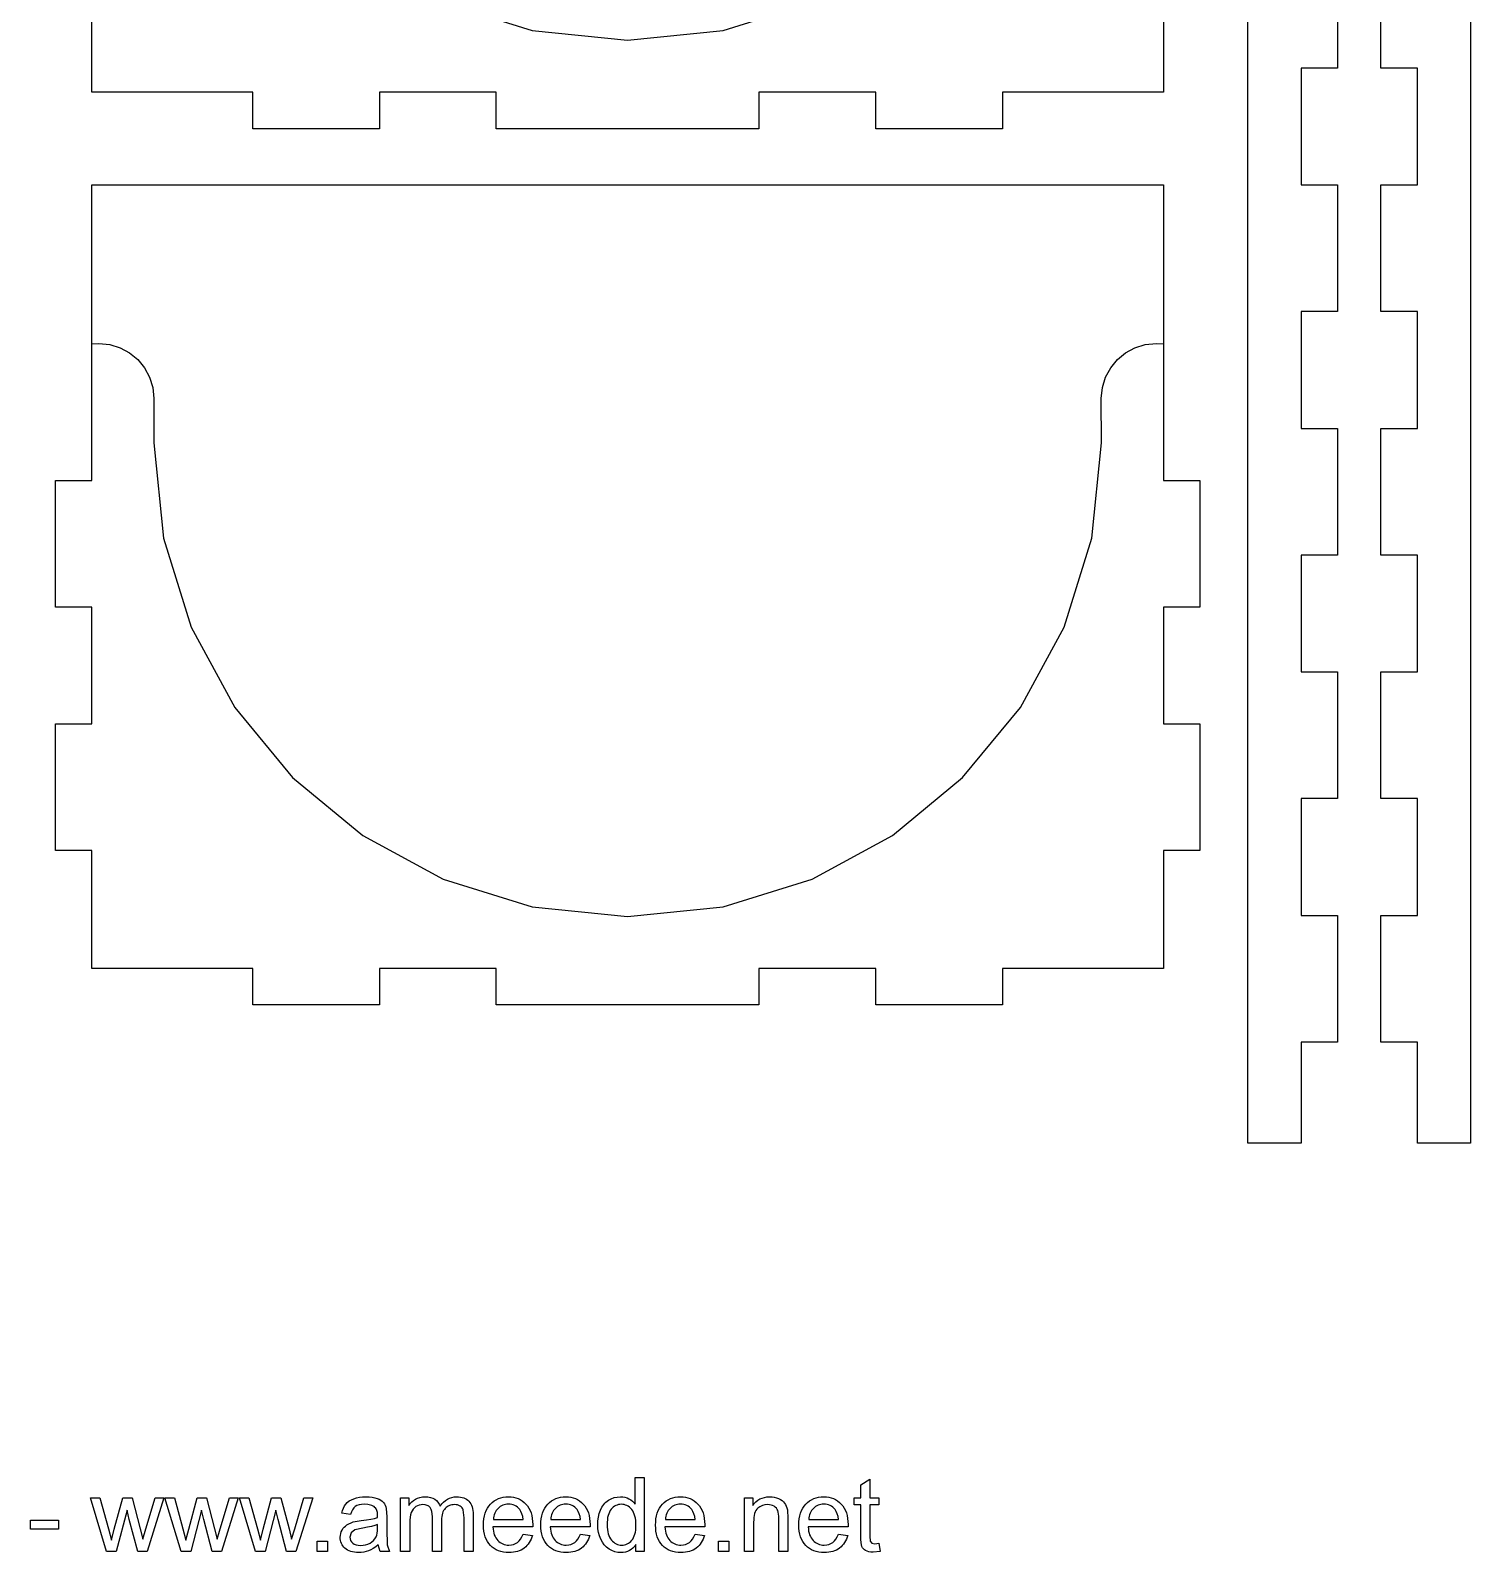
# Model space of a CAD drawing. Extents: x -338 to 50, y -399 to 300.
# Drawn here: x -68.7 to 49.6, y -398.5 to -273.5 of the extents above; entities that cross this region are included whole.
import ezdxf

# ---------------------------------------------------------------- set-up
doc = ezdxf.new("R2010")
doc.units = 0
doc.layers.add('LAYER_1', color=7, linetype='CONTINUOUS')

msp = doc.modelspace()

# ---------------------------------------------------------------- linework, layer by layer
at = {"layer": 'LAYER_1', "color": 250}
for points in [[(38.6873, -266.177), (38.6873, -276.577), (35.6873, -276.577), (35.6873, -286.177), (38.6873, -286.177), (38.6873, -296.577), (35.6873, -296.577), (35.6873, -306.177), (38.6873, -306.177), (38.6873, -316.577), (35.6873, -316.577), (35.6873, -326.177), (38.6873, -326.177), (38.6873, -336.577), (35.6873, -336.577), (35.6873, -346.177), (38.6873, -346.177), (38.6873, -356.577), (35.6873, -356.577), (35.6873, -364.877), (31.3249, -364.877), (31.3249, -38.077)], [(49.6095, -38.077), (49.6095, -364.877), (49.6095, -364.877), (45.2471, -364.877), (45.2471, -356.577), (42.2471, -356.577), (42.2471, -346.177), (45.2471, -346.177), (45.2471, -336.577), (42.2471, -336.577), (42.2471, -326.177), (45.2471, -326.177), (45.2471, -316.577), (42.2471, -316.577), (42.2471, -306.177), (45.2471, -306.177), (45.2471, -296.577), (42.2471, -296.577), (42.2471, -286.177), (45.2471, -286.177), (45.2471, -276.577), (42.2471, -276.577), (42.2471, -266.177)], [(24.3785, -268.8781), (24.3785, -278.5637), (11.1615, -278.5637), (11.1615, -281.5637), (0.7615, -281.5637), (0.7615, -278.5637), (-8.8385, -278.5637), (-8.8385, -281.5637), (-19.6207, -281.5637), (-30.4029, -281.5637), (-30.4029, -278.5637), (-40.0029, -278.5637), (-40.0029, -281.5637), (-50.4029, -281.5637), (-50.4029, -278.5637), (-63.6198, -278.5637), (-63.6198, -278.5637), (-63.6198, -268.8781)], [(-34.7654, -271.2286), (-27.462, -273.4957), (-19.6207, -274.2862), (-11.7794, -273.4957), (-4.476, -271.2286)], [(-63.6182, -299.2312), (-63.6182, -286.1814), (24.3801, -286.1814), (24.3801, -299.2312)]]:
    msp.add_lwpolyline(points, dxfattribs=at)
at = {"layer": 'LAYER_1', "color": 20}
msp.add_lwpolyline([(-63.6182, -350.5325), (-63.6182, -340.8469), (-66.6182, -340.8469), (-66.6182, -330.4469), (-63.6182, -330.4469), (-63.6182, -320.8469), (-66.6182, -320.8469), (-66.6182, -310.4469), (-63.6182, -310.4469), (-63.6182, -299.2312), (-63.049, -299.1958), (-62.1365, -299.2878), (-61.2865, -299.5516), (-60.5174, -299.9691), (-59.8472, -300.5221), (-59.2943, -301.1922), (-58.8768, -301.9614), (-58.613, -302.8113), (-58.521, -303.7239), (-58.5269, -307.3478), (-57.7364, -315.1889), (-55.4693, -322.4921), (-51.8821, -329.1011), (-47.1311, -334.8593), (-41.3728, -339.6102), (-34.7638, -343.1974), (-27.4604, -345.4645), (-19.6191, -346.255), (-11.7778, -345.4645), (-4.4744, -343.1974), (2.1347, -339.6102), (7.8929, -334.8593), (12.6439, -329.1011), (16.2312, -322.4921), (18.4983, -315.1889), (19.2888, -307.3478), (19.2829, -303.7239), (19.3749, -302.8113), (19.6387, -301.9614), (20.0562, -301.1922), (20.6091, -300.5221), (21.2793, -299.9691), (22.0484, -299.5516), (22.8984, -299.2878), (23.8109, -299.1958), (24.3801, -299.2312), (24.3801, -310.4469), (27.3801, -310.4469), (27.3801, -320.8469), (24.3801, -320.8469), (24.3801, -330.4469), (27.3801, -330.4469), (27.3801, -340.8469), (24.3801, -340.8469), (24.3801, -350.5325), (11.1631, -350.5325), (11.1631, -353.5325), (0.7631, -353.5325), (0.7631, -350.5325), (-8.8369, -350.5325), (-8.8369, -353.5325), (-19.6191, -353.5325), (-30.4013, -353.5325), (-30.4013, -350.5325), (-40.0013, -350.5325), (-40.0013, -353.5325), (-50.4013, -353.5325), (-50.4013, -350.5325), (-63.6182, -350.5325)], close=True, dxfattribs=at)
at = {"layer": 'LAYER_1', "color": 250}
for points in [[(-18.9508, -398.4155), (-18.9508, -397.8581), (-19.0612, -398.0104), (-19.1839, -398.1425), (-19.3189, -398.2543), (-19.4662, -398.3458), (-19.6258, -398.417), (-19.7977, -398.4679), (-19.9819, -398.4984), (-20.1784, -398.5086), (-20.4356, -398.4906), (-20.682, -398.4365), (-20.9176, -398.3461), (-21.1422, -398.2194), (-21.3499, -398.0609), (-21.5329, -397.8736), (-21.6913, -397.6578), (-21.8252, -397.4136), (-21.9308, -397.1448), (-22.0062, -396.8568), (-22.0514, -396.5494), (-22.0665, -396.2226), (-22.0528, -395.9022), (-22.0116, -395.597), (-21.9433, -395.3068), (-21.8478, -395.0316), (-21.7242, -394.7803), (-21.5735, -394.56), (-21.4879, -394.4615), (-21.3955, -394.3708), (-21.2963, -394.2881), (-21.1902, -394.2132), (-20.9654, -394.0883), (-20.7272, -393.9992), (-20.476, -393.9459), (-20.2123, -393.9281), (-20.0189, -393.9387), (-19.8366, -393.9703), (-19.6654, -394.0228), (-19.5053, -394.0961), (-19.3579, -394.1863), (-19.2249, -394.2894), (-19.1061, -394.4052), (-19.0016, -394.5335), (-19.0016, -392.3533), (-18.2565, -392.3533), (-18.2565, -398.4155), (-18.9508, -398.4155)], [(1.0179, -397.7509), (1.1195, -398.4084), (0.5593, -398.4748), (0.3685, -398.4668), (0.2004, -398.4429), (0.0547, -398.4027), (-0.0686, -398.3464), (-0.1715, -398.277), (-0.2581, -398.1979), (-0.3282, -398.1086), (-0.3819, -398.0091), (-0.4216, -397.8755), (-0.4498, -397.6842), (-0.4666, -397.4352), (-0.4722, -397.1286), (-0.4722, -394.597), (-1.0225, -394.597), (-1.0225, -394.0213), (-0.4722, -394.0213), (-0.4722, -392.9347), (0.2729, -392.4874), (0.2729, -394.0213), (1.0179, -394.0213), (1.0179, -394.597), (0.2729, -394.597), (0.2729, -397.1709), (0.3124, -397.5815), (0.4394, -397.7269), (0.6934, -397.7805), (1.0179, -397.7509)], [(-62.4048, -398.4155), (-63.7326, -394.0213), (-62.9537, -394.0213), (-62.2524, -396.5571), (-62.004, -397.5011), (-61.7768, -396.5952), (-61.0811, -394.0213), (-60.3177, -394.0213), (-59.6559, -396.5726), (-59.44, -397.4094), (-59.1874, -396.5613), (-58.4282, -394.0213), (-57.7043, -394.0213), (-59.083, -398.4155), (-59.8535, -398.4155), (-60.5506, -395.7866), (-60.727, -395.0345), (-61.616, -398.4155), (-62.4048, -398.4155)], [(-56.2904, -398.4155), (-57.6182, -394.0213), (-56.8393, -394.0213), (-56.138, -396.5571), (-55.8896, -397.5011), (-55.6624, -396.5952), (-54.9667, -394.0213), (-54.2033, -394.0213), (-53.5415, -396.5726), (-53.3256, -397.4094), (-53.073, -396.5613), (-52.3138, -394.0213), (-51.5899, -394.0213), (-52.9686, -398.4155), (-53.7391, -398.4155), (-54.4362, -395.7866), (-54.6126, -395.0345), (-55.5016, -398.4155), (-56.2904, -398.4155)], [(-50.176, -398.4155), (-51.5038, -394.0213), (-50.7249, -394.0213), (-50.0236, -396.5571), (-49.7752, -397.5011), (-49.548, -396.5952), (-48.8523, -394.0213), (-48.0889, -394.0213), (-47.4271, -396.5726), (-47.2112, -397.4094), (-46.9586, -396.5613), (-46.1994, -394.0213), (-45.4755, -394.0213), (-46.8542, -398.4155), (-47.6247, -398.4155), (-48.3218, -395.7866), (-48.4982, -395.0345), (-49.3872, -398.4155), (-50.176, -398.4155)], [(-40.0964, -397.8652), (-40.302, -398.0287), (-40.5037, -398.1661), (-40.7015, -398.2775), (-40.8951, -398.3633), (-41.0901, -398.4271), (-41.2921, -398.4725), (-41.5013, -398.4996), (-41.7178, -398.5086), (-41.8935, -398.5031), (-42.0588, -398.4866), (-42.2137, -398.4591), (-42.3581, -398.4206), (-42.492, -398.371), (-42.6155, -398.3104), (-42.7285, -398.2387), (-42.8311, -398.1559), (-42.9224, -398.0649), (-43.0015, -397.9678), (-43.0685, -397.8644), (-43.1232, -397.7549), (-43.1658, -397.6393), (-43.1963, -397.5175), (-43.2145, -397.3896), (-43.2206, -397.2556), (-43.2114, -397.0982), (-43.1837, -396.9476), (-43.1378, -396.8039), (-43.0738, -396.6671), (-42.9942, -396.5406), (-42.9035, -396.4276), (-42.8016, -396.3278), (-42.6886, -396.241), (-42.1524, -395.9968), (-41.4892, -395.8854), (-41.0677, -395.8296), (-40.7055, -395.7682), (-40.4027, -395.7016), (-40.1599, -395.63), (-40.1557, -395.4366), (-40.1689, -395.2268), (-40.2086, -395.0504), (-40.2383, -394.9746), (-40.2747, -394.9072), (-40.3177, -394.8481), (-40.3673, -394.7974), (-40.4431, -394.7384), (-40.5276, -394.6873), (-40.6208, -394.6441), (-40.7228, -394.6088), (-40.9525, -394.5618), (-41.2168, -394.5462), (-41.4631, -394.5578), (-41.6749, -394.5926), (-41.852, -394.6504), (-41.9943, -394.7311), (-42.1119, -394.8409), (-42.2127, -394.9863), (-42.2972, -395.1674), (-42.3655, -395.3844), (-43.0936, -395.2828), (-43.0359, -395.0601), (-42.9622, -394.8597), (-42.8723, -394.6818), (-42.7662, -394.5265), (-42.6392, -394.391), (-42.4868, -394.2721), (-42.309, -394.1697), (-42.1058, -394.0834), (-41.8821, -394.0157), (-41.6407, -393.9671), (-41.3821, -393.9379), (-41.1067, -393.9281), (-40.8382, -393.9363), (-40.5958, -393.9611), (-40.3795, -394.0026), (-40.1895, -394.0608), (-40.0253, -394.1315), (-39.884, -394.2104), (-39.766, -394.2977), (-39.6716, -394.3938), (-39.5952, -394.501), (-39.5309, -394.6214), (-39.4788, -394.755), (-39.4388, -394.9018), (-39.4021, -395.5862), (-39.4021, -396.574), (-39.3556, -397.8849), (-39.1735, -398.4155), (-39.9525, -398.4155), (-40.0964, -397.8652)], [(-38.2577, -398.4155), (-38.2577, -394.0213), (-37.5888, -394.0213), (-37.5888, -394.6422), (-37.4775, -394.489), (-37.3488, -394.3515), (-37.2029, -394.2298), (-37.0399, -394.1243), (-36.8626, -394.0383), (-36.6736, -393.977), (-36.4726, -393.9403), (-36.2596, -393.9281), (-36.027, -393.9408), (-35.8163, -393.9788), (-35.6275, -394.0418), (-35.4609, -394.1299), (-35.3167, -394.2414), (-35.1954, -394.3727), (-35.0971, -394.524), (-35.022, -394.6958), (-34.8859, -394.5158), (-34.7402, -394.3598), (-34.5847, -394.2278), (-34.4195, -394.1199), (-34.2445, -394.036), (-34.0596, -393.976), (-33.8649, -393.9401), (-33.6603, -393.9281), (-33.5009, -393.9337), (-33.351, -393.9506), (-33.2106, -393.9788), (-33.0796, -394.0183), (-32.9582, -394.069), (-32.8463, -394.1311), (-32.744, -394.2046), (-32.6513, -394.2894), (-32.5684, -394.386), (-32.4966, -394.4947), (-32.4357, -394.6156), (-32.3859, -394.7487), (-32.3471, -394.894), (-32.3193, -395.0514), (-32.3027, -395.221), (-32.2971, -395.4028), (-32.2971, -398.4155), (-33.0422, -398.4155), (-33.0422, -395.6497), (-33.1156, -395.0077), (-33.159, -394.9142), (-33.2174, -394.8306), (-33.2908, -394.7564), (-33.3795, -394.6916), (-33.479, -394.6389), (-33.5867, -394.6014), (-33.7027, -394.579), (-33.8268, -394.5716), (-33.9407, -394.5764), (-34.0496, -394.5909), (-34.1535, -394.615), (-34.2524, -394.6487), (-34.3464, -394.692), (-34.4354, -394.7448), (-34.5195, -394.8072), (-34.5987, -394.8792), (-34.6706, -394.9622), (-34.7329, -395.0568), (-34.7855, -395.1628), (-34.8285, -395.2804), (-34.862, -395.4094), (-34.8858, -395.55), (-34.9001, -395.702), (-34.9049, -395.8656), (-34.9049, -398.4155), (-35.65, -398.4155), (-35.65, -395.5636), (-35.6614, -395.3313), (-35.6955, -395.1299), (-35.7523, -394.9594), (-35.832, -394.82), (-35.8811, -394.7619), (-35.9375, -394.7115), (-36.0012, -394.6689), (-36.072, -394.6339), (-36.2354, -394.5872), (-36.4275, -394.5716), (-36.5812, -394.5819), (-36.7291, -394.6129), (-36.8711, -394.6645), (-37.0074, -394.7367), (-37.1315, -394.8288), (-37.2373, -394.9401), (-37.3248, -395.0707), (-37.3941, -395.2207), (-37.4459, -395.3972), (-37.483, -395.609), (-37.5052, -395.8559), (-37.5126, -396.138), (-37.5126, -398.4155), (-38.2577, -398.4155)], [(-28.2077, -396.9931), (-27.4372, -397.0947), (-27.4871, -397.2578), (-27.5467, -397.4116), (-27.6161, -397.5561), (-27.6953, -397.6913), (-27.7841, -397.817), (-27.8827, -397.9333), (-27.991, -398.0402), (-28.1089, -398.1375), (-28.2359, -398.2244), (-28.3714, -398.2997), (-28.5154, -398.3635), (-28.6679, -398.4157), (-28.8289, -398.4563), (-28.9985, -398.4854), (-29.1767, -398.5028), (-29.3634, -398.5086), (-29.5974, -398.4993), (-29.819, -398.4716), (-30.0281, -398.4253), (-30.2249, -398.3605), (-30.4091, -398.2771), (-30.581, -398.1753), (-30.7404, -398.0549), (-30.8874, -397.916), (-31.0194, -397.7608), (-31.1337, -397.5906), (-31.2305, -397.4054), (-31.3097, -397.2051), (-31.3712, -396.99), (-31.4152, -396.7599), (-31.4416, -396.5149), (-31.4504, -396.2551), (-31.4415, -395.9866), (-31.4149, -395.7334), (-31.3706, -395.4956), (-31.3084, -395.2733), (-31.2285, -395.0665), (-31.1307, -394.8752), (-31.0152, -394.6994), (-30.8818, -394.5392), (-30.7342, -394.3958), (-30.5759, -394.2716), (-30.4071, -394.1666), (-30.2277, -394.0807), (-30.0377, -394.0139), (-29.8372, -393.9662), (-29.626, -393.9376), (-29.4043, -393.9281), (-29.1897, -393.9374), (-28.9852, -393.9654), (-28.7907, -394.0121), (-28.6063, -394.0775), (-28.4319, -394.1616), (-28.2676, -394.2645), (-28.1134, -394.3861), (-27.9692, -394.5265), (-27.8387, -394.6838), (-27.7255, -394.8564), (-27.6298, -395.0442), (-27.5513, -395.2472), (-27.4903, -395.4654), (-27.4467, -395.6988), (-27.4205, -395.9474), (-27.4118, -396.2113), (-27.416, -396.4089), (-30.6884, -396.4089), (-30.6728, -396.5841), (-30.6471, -396.7489), (-30.6113, -396.9031), (-30.5653, -397.0467), (-30.5091, -397.1798), (-30.4427, -397.3023), (-30.3661, -397.4141), (-30.2792, -397.5152), (-30.1848, -397.605), (-30.0845, -397.6829), (-29.9785, -397.7489), (-29.8668, -397.8029), (-29.7494, -397.8449), (-29.6264, -397.8749), (-29.4977, -397.893), (-29.3634, -397.899), (-29.1665, -397.8855), (-28.9847, -397.8451), (-28.8179, -397.7776), (-28.6663, -397.6831), (-28.529, -397.559), (-28.4069, -397.4027), (-28.2998, -397.214), (-28.2077, -396.9931)], [(-30.6461, -395.7993), (-28.1992, -395.7993), (-28.2352, -395.5395), (-28.2941, -395.3144), (-28.3758, -395.124), (-28.48, -394.9681), (-28.5718, -394.8674), (-28.6702, -394.78), (-28.7754, -394.7061), (-28.8871, -394.6456), (-29.0055, -394.5984), (-29.1305, -394.5648), (-29.262, -394.5445), (-29.4001, -394.5378), (-29.5256, -394.5432), (-29.6459, -394.5592), (-29.7611, -394.586), (-29.8712, -394.6235), (-29.9762, -394.6717), (-30.0762, -394.7307), (-30.1711, -394.8003), (-30.2609, -394.8807), (-30.3428, -394.9701), (-30.4151, -395.0667), (-30.4778, -395.1706), (-30.5308, -395.2818), (-30.5741, -395.4003), (-30.6077, -395.526), (-30.6317, -395.659), (-30.6461, -395.7993)], [(-23.4988, -396.9931), (-22.7283, -397.0947), (-22.7782, -397.2578), (-22.8378, -397.4116), (-22.9072, -397.5561), (-22.9864, -397.6913), (-23.0752, -397.817), (-23.1738, -397.9333), (-23.2821, -398.0402), (-23.4, -398.1375), (-23.527, -398.2244), (-23.6625, -398.2997), (-23.8065, -398.3635), (-23.959, -398.4157), (-24.12, -398.4563), (-24.2896, -398.4854), (-24.4678, -398.5028), (-24.6545, -398.5086), (-24.8885, -398.4993), (-25.1101, -398.4716), (-25.3192, -398.4253), (-25.516, -398.3605), (-25.7002, -398.2771), (-25.8721, -398.1753), (-26.0315, -398.0549), (-26.1785, -397.916), (-26.3105, -397.7608), (-26.4248, -397.5906), (-26.5216, -397.4054), (-26.6008, -397.2051), (-26.6623, -396.99), (-26.7063, -396.7599), (-26.7327, -396.5149), (-26.7415, -396.2551), (-26.7326, -395.9866), (-26.706, -395.7334), (-26.6617, -395.4956), (-26.5995, -395.2733), (-26.5196, -395.0665), (-26.4218, -394.8752), (-26.3063, -394.6994), (-26.1729, -394.5392), (-26.0253, -394.3958), (-25.867, -394.2716), (-25.6982, -394.1666), (-25.5188, -394.0807), (-25.3288, -394.0139), (-25.1283, -393.9662), (-24.9171, -393.9376), (-24.6954, -393.9281), (-24.4808, -393.9374), (-24.2763, -393.9654), (-24.0818, -394.0121), (-23.8974, -394.0775), (-23.723, -394.1616), (-23.5587, -394.2645), (-23.4045, -394.3861), (-23.2603, -394.5265), (-23.1298, -394.6838), (-23.0166, -394.8564), (-22.9209, -395.0442), (-22.8424, -395.2472), (-22.7814, -395.4654), (-22.7378, -395.6988), (-22.7116, -395.9474), (-22.7029, -396.2113), (-22.7071, -396.4089), (-25.9795, -396.4089), (-25.9639, -396.5841), (-25.9382, -396.7489), (-25.9024, -396.9031), (-25.8564, -397.0467), (-25.8002, -397.1798), (-25.7338, -397.3023), (-25.6572, -397.4141), (-25.5703, -397.5152), (-25.4759, -397.605), (-25.3756, -397.6829), (-25.2696, -397.7489), (-25.1579, -397.8029), (-25.0405, -397.8449), (-24.9175, -397.8749), (-24.7888, -397.893), (-24.6545, -397.899), (-24.4576, -397.8855), (-24.2758, -397.8451), (-24.109, -397.7776), (-23.9574, -397.6831), (-23.8201, -397.559), (-23.698, -397.4027), (-23.5909, -397.214), (-23.4988, -396.9931)], [(-25.9372, -395.7993), (-23.4903, -395.7993), (-23.5263, -395.5395), (-23.5852, -395.3144), (-23.6669, -395.124), (-23.7711, -394.9681), (-23.8629, -394.8674), (-23.9613, -394.78), (-24.0665, -394.7061), (-24.1782, -394.6456), (-24.2966, -394.5984), (-24.4216, -394.5648), (-24.5531, -394.5445), (-24.6912, -394.5378), (-24.8167, -394.5432), (-24.937, -394.5592), (-25.0522, -394.586), (-25.1623, -394.6235), (-25.2673, -394.6717), (-25.3673, -394.7307), (-25.4622, -394.8003), (-25.552, -394.8807), (-25.6339, -394.9701), (-25.7062, -395.0667), (-25.7689, -395.1706), (-25.8219, -395.2818), (-25.8652, -395.4003), (-25.8988, -395.526), (-25.9228, -395.659), (-25.9372, -395.7993)], [(-21.3045, -396.224), (-21.2989, -396.428), (-21.2823, -396.6186), (-21.2544, -396.7958), (-21.2154, -396.9598), (-21.1653, -397.1104), (-21.1039, -397.2478), (-21.0313, -397.3719), (-20.9475, -397.4828), (-20.8565, -397.5805), (-20.7615, -397.6651), (-20.6624, -397.7366), (-20.5593, -397.7951), (-20.4521, -397.8406), (-20.3409, -397.873), (-20.2257, -397.8925), (-20.1065, -397.899), (-19.9866, -397.8928), (-19.8712, -397.8741), (-19.7605, -397.8431), (-19.6544, -397.7995), (-19.5528, -397.7436), (-19.4558, -397.6752), (-19.3633, -397.5944), (-19.2753, -397.5011), (-19.1954, -397.3951), (-19.1261, -397.2759), (-19.0674, -397.1437), (-19.0194, -396.9984), (-18.9819, -396.84), (-18.9552, -396.6684), (-18.9392, -396.4838), (-18.9338, -396.2861), (-18.9392, -396.0691), (-18.9555, -395.867), (-18.9827, -395.6797), (-19.0208, -395.5073), (-19.0698, -395.3498), (-19.1297, -395.2072), (-19.2006, -395.0795), (-19.2824, -394.9667), (-19.3718, -394.868), (-19.4662, -394.7825), (-19.5659, -394.7103), (-19.6706, -394.6512), (-19.7804, -394.6052), (-19.8953, -394.5724), (-20.0153, -394.5528), (-20.1403, -394.5462), (-20.2621, -394.5525), (-20.3787, -394.5714), (-20.4902, -394.6028), (-20.5966, -394.6469), (-20.6979, -394.7037), (-20.7942, -394.773), (-20.8854, -394.8551), (-20.9715, -394.9498), (-21.0494, -395.0581), (-21.117, -395.181), (-21.1742, -395.3185), (-21.2211, -395.4705), (-21.2575, -395.6371), (-21.2836, -395.8182), (-21.2993, -396.0138), (-21.3045, -396.224)], [(-14.081, -396.9931), (-13.3105, -397.0947), (-13.3604, -397.2578), (-13.42, -397.4116), (-13.4894, -397.5561), (-13.5686, -397.6913), (-13.6574, -397.817), (-13.756, -397.9333), (-13.8643, -398.0402), (-13.9822, -398.1375), (-14.1092, -398.2244), (-14.2447, -398.2997), (-14.3887, -398.3635), (-14.5412, -398.4157), (-14.7022, -398.4563), (-14.8718, -398.4854), (-15.05, -398.5028), (-15.2367, -398.5086), (-15.4707, -398.4993), (-15.6923, -398.4716), (-15.9014, -398.4253), (-16.0982, -398.3605), (-16.2824, -398.2771), (-16.4543, -398.1753), (-16.6137, -398.0549), (-16.7607, -397.916), (-16.8927, -397.7608), (-17.007, -397.5906), (-17.1038, -397.4054), (-17.183, -397.2051), (-17.2445, -396.99), (-17.2885, -396.7599), (-17.3149, -396.5149), (-17.3237, -396.2551), (-17.3148, -395.9866), (-17.2882, -395.7334), (-17.2439, -395.4956), (-17.1817, -395.2733), (-17.1018, -395.0665), (-17.004, -394.8752), (-16.8885, -394.6994), (-16.7551, -394.5392), (-16.6075, -394.3958), (-16.4492, -394.2716), (-16.2804, -394.1666), (-16.101, -394.0807), (-15.911, -394.0139), (-15.7105, -393.9662), (-15.4993, -393.9376), (-15.2776, -393.9281), (-15.063, -393.9374), (-14.8585, -393.9654), (-14.664, -394.0121), (-14.4796, -394.0775), (-14.3052, -394.1616), (-14.1409, -394.2645), (-13.9867, -394.3861), (-13.8425, -394.5265), (-13.712, -394.6838), (-13.5988, -394.8564), (-13.5031, -395.0442), (-13.4246, -395.2472), (-13.3636, -395.4654), (-13.32, -395.6988), (-13.2938, -395.9474), (-13.2851, -396.2113), (-13.2893, -396.4089), (-16.5617, -396.4089), (-16.5461, -396.5841), (-16.5204, -396.7489), (-16.4846, -396.9031), (-16.4386, -397.0467), (-16.3824, -397.1798), (-16.316, -397.3023), (-16.2394, -397.4141), (-16.1525, -397.5152), (-16.0581, -397.605), (-15.9578, -397.6829), (-15.8518, -397.7489), (-15.7401, -397.8029), (-15.6227, -397.8449), (-15.4997, -397.8749), (-15.371, -397.893), (-15.2367, -397.899), (-15.0398, -397.8855), (-14.858, -397.8451), (-14.6912, -397.7776), (-14.5396, -397.6831), (-14.4023, -397.559), (-14.2802, -397.4027), (-14.1731, -397.214), (-14.081, -396.9931)], [(-16.5194, -395.7993), (-14.0725, -395.7993), (-14.1085, -395.5395), (-14.1674, -395.3144), (-14.2491, -395.124), (-14.3533, -394.9681), (-14.4451, -394.8674), (-14.5435, -394.78), (-14.6487, -394.7061), (-14.7604, -394.6456), (-14.8788, -394.5984), (-15.0038, -394.5648), (-15.1353, -394.5445), (-15.2734, -394.5378), (-15.3989, -394.5432), (-15.5192, -394.5592), (-15.6344, -394.586), (-15.7445, -394.6235), (-15.8495, -394.6717), (-15.9495, -394.7307), (-16.0444, -394.8003), (-16.1342, -394.8807), (-16.2161, -394.9701), (-16.2884, -395.0667), (-16.3511, -395.1706), (-16.4041, -395.2818), (-16.4474, -395.4003), (-16.481, -395.526), (-16.505, -395.659), (-16.5194, -395.7993)], [(-10.017, -398.4155), (-10.017, -394.0213), (-9.3481, -394.0213), (-9.3481, -394.645), (-9.2207, -394.4768), (-9.0798, -394.3312), (-8.9255, -394.2079), (-8.7577, -394.1072), (-8.5765, -394.0288), (-8.3819, -393.9728), (-8.1739, -393.9393), (-7.9525, -393.9281), (-7.7577, -393.9371), (-7.5713, -393.9639), (-7.3931, -394.0085), (-7.223, -394.0707), (-7.0672, -394.1474), (-6.9321, -394.2354), (-6.818, -394.3346), (-6.7249, -394.4446), (-6.6484, -394.5655), (-6.5843, -394.6974), (-6.5326, -394.8401), (-6.4934, -394.9935), (-6.4525, -395.7174), (-6.4525, -398.4155), (-7.1976, -398.4155), (-7.1976, -395.7457), (-7.2029, -395.5325), (-7.2189, -395.3479), (-7.2458, -395.1922), (-7.2837, -395.0655), (-7.3355, -394.9589), (-7.4041, -394.8634), (-7.4894, -394.779), (-7.5913, -394.7057), (-7.7063, -394.6472), (-7.8312, -394.6053), (-7.9655, -394.5801), (-8.1092, -394.5716), (-8.3381, -394.5904), (-8.5507, -394.6469), (-8.6509, -394.6894), (-8.7471, -394.7413), (-8.8394, -394.8027), (-8.9276, -394.8736), (-9.0084, -394.9573), (-9.0784, -395.058), (-9.1376, -395.1757), (-9.186, -395.3104), (-9.2236, -395.4619), (-9.2504, -395.6304), (-9.2665, -395.8158), (-9.2719, -396.018), (-9.2719, -398.4155), (-10.017, -398.4155)], [(-2.3109, -396.9931), (-1.5404, -397.0947), (-1.5903, -397.2578), (-1.6499, -397.4116), (-1.7193, -397.5561), (-1.7985, -397.6913), (-1.8873, -397.817), (-1.9859, -397.9333), (-2.0942, -398.0402), (-2.2121, -398.1375), (-2.3391, -398.2244), (-2.4746, -398.2997), (-2.6186, -398.3635), (-2.7711, -398.4157), (-2.9321, -398.4563), (-3.1017, -398.4854), (-3.2799, -398.5028), (-3.4666, -398.5086), (-3.7006, -398.4993), (-3.9222, -398.4716), (-4.1313, -398.4253), (-4.3281, -398.3605), (-4.5123, -398.2771), (-4.6842, -398.1753), (-4.8436, -398.0549), (-4.9906, -397.916), (-5.1226, -397.7608), (-5.2369, -397.5906), (-5.3337, -397.4054), (-5.4129, -397.2051), (-5.4744, -396.99), (-5.5184, -396.7599), (-5.5448, -396.5149), (-5.5536, -396.2551), (-5.5447, -395.9866), (-5.5181, -395.7334), (-5.4738, -395.4956), (-5.4116, -395.2733), (-5.3317, -395.0665), (-5.2339, -394.8752), (-5.1184, -394.6994), (-4.985, -394.5392), (-4.8374, -394.3958), (-4.6791, -394.2716), (-4.5103, -394.1666), (-4.3309, -394.0807), (-4.1409, -394.0139), (-3.9404, -393.9662), (-3.7292, -393.9376), (-3.5075, -393.9281), (-3.2929, -393.9374), (-3.0884, -393.9654), (-2.8939, -394.0121), (-2.7095, -394.0775), (-2.5351, -394.1616), (-2.3708, -394.2645), (-2.2166, -394.3861), (-2.0724, -394.5265), (-1.9419, -394.6838), (-1.8287, -394.8564), (-1.733, -395.0442), (-1.6545, -395.2472), (-1.5935, -395.4654), (-1.5499, -395.6988), (-1.5237, -395.9474), (-1.515, -396.2113), (-1.5192, -396.4089), (-4.7916, -396.4089), (-4.776, -396.5841), (-4.7503, -396.7489), (-4.7145, -396.9031), (-4.6685, -397.0467), (-4.6123, -397.1798), (-4.5459, -397.3023), (-4.4693, -397.4141), (-4.3824, -397.5152), (-4.288, -397.605), (-4.1877, -397.6829), (-4.0817, -397.7489), (-3.97, -397.8029), (-3.8526, -397.8449), (-3.7296, -397.8749), (-3.6009, -397.893), (-3.4666, -397.899), (-3.2697, -397.8855), (-3.0879, -397.8451), (-2.9211, -397.7776), (-2.7695, -397.6831), (-2.6322, -397.559), (-2.5101, -397.4027), (-2.403, -397.214), (-2.3109, -396.9931)], [(-4.7493, -395.7993), (-2.3024, -395.7993), (-2.3384, -395.5395), (-2.3973, -395.3144), (-2.479, -395.124), (-2.5832, -394.9681), (-2.675, -394.8674), (-2.7734, -394.78), (-2.8786, -394.7061), (-2.9903, -394.6456), (-3.1087, -394.5984), (-3.2337, -394.5648), (-3.3652, -394.5445), (-3.5033, -394.5378), (-3.6288, -394.5432), (-3.7491, -394.5592), (-3.8643, -394.586), (-3.9744, -394.6235), (-4.0794, -394.6717), (-4.1794, -394.7307), (-4.2743, -394.8003), (-4.3641, -394.8807), (-4.446, -394.9701), (-4.5183, -395.0667), (-4.581, -395.1706), (-4.634, -395.2818), (-4.6773, -395.4003), (-4.7109, -395.526), (-4.7349, -395.659), (-4.7493, -395.7993)], [(-68.663, -396.5952), (-68.663, -395.8501), (-66.3601, -395.8501), (-66.3601, -396.5952), (-68.663, -396.5952)], [(-40.1557, -396.2142), (-40.3843, -396.2935), (-40.6637, -396.3666), (-40.9939, -396.4333), (-41.3749, -396.4936), (-42.0268, -396.6417), (-42.3203, -396.8816), (-42.4247, -397.2344), (-42.4107, -397.3756), (-42.3684, -397.505), (-42.2979, -397.6221), (-42.199, -397.7269), (-42.0728, -397.8131), (-41.9206, -397.8749), (-41.7425, -397.912), (-41.5385, -397.9244), (-41.3295, -397.9127), (-41.1322, -397.8777), (-40.9464, -397.8191), (-40.7723, -397.7368), (-40.616, -397.6349), (-40.4817, -397.5157), (-40.3695, -397.3793), (-40.2798, -397.2259), (-40.2271, -397.0852), (-40.1897, -396.9148), (-40.1673, -396.7148), (-40.1599, -396.4851), (-40.1557, -396.2142)], [(-45.1072, -398.4155), (-45.1072, -397.5688), (-44.2606, -397.5688), (-44.2606, -398.4155), (-45.1072, -398.4155)], [(-12.1576, -398.4155), (-12.1576, -397.5688), (-11.311, -397.5688), (-11.311, -398.4155), (-12.1576, -398.4155)]]:
    msp.add_lwpolyline(points, close=True, dxfattribs=at)

doc.saveas('drawing.dxf')
